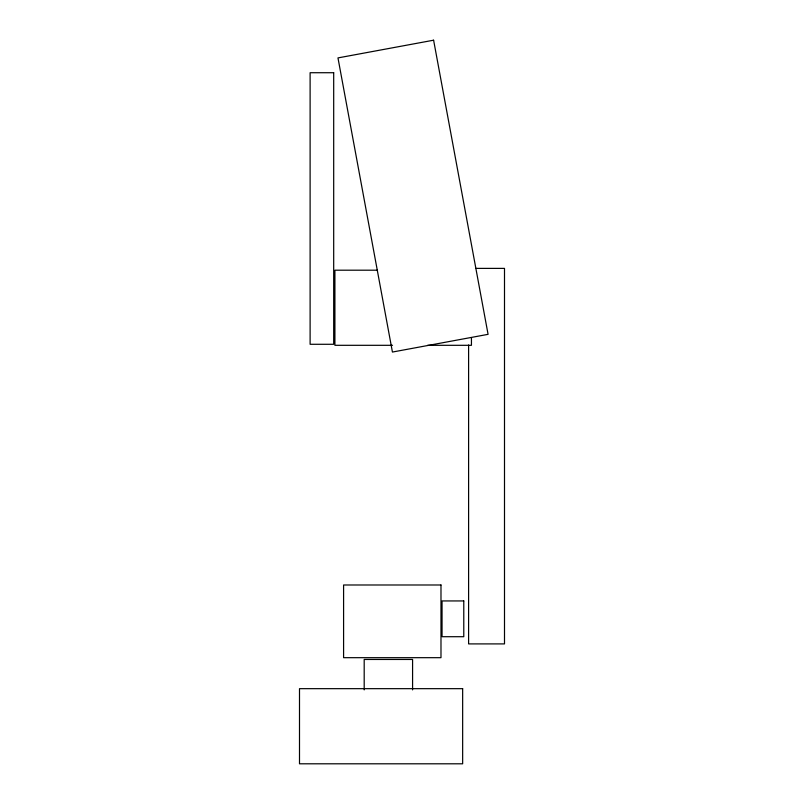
<?xml version="1.0" encoding="UTF-8"?>
<svg xmlns="http://www.w3.org/2000/svg" width="804" height="804" viewBox="0 0 804 804"><rect width="100%" height="100%" fill="white"/><g stroke="black" fill="none" stroke-linecap="round" stroke-linejoin="round"><path stroke-width="1.21" d="M476.028 268.385L504.5 268.385L504.5 643.904L468.601 643.904L468.601 344.996M377.498 270.194L334.906 270.194L334.906 345.308L392.523 345.308M427.597 345.308L471.445 345.308L471.445 337.801M412.583 689.882L412.583 659.461L364.192 659.461L364.192 689.882M433.607 40.2L337.971 57.908L392.432 352.051L488.078 334.333L433.607 40.2M333.69 72.722L310.113 72.722L310.113 344.283L333.69 344.283L333.69 72.722M440.984 584.99L343.589 584.99L343.589 657.682L440.984 657.682L440.984 584.99M463.777 600.94L442.049 600.94L442.049 636.708L463.777 636.708L463.777 600.94M462.652 688.666L299.5 688.666L299.5 763.8L462.652 763.8L462.652 688.666"/></g></svg>
